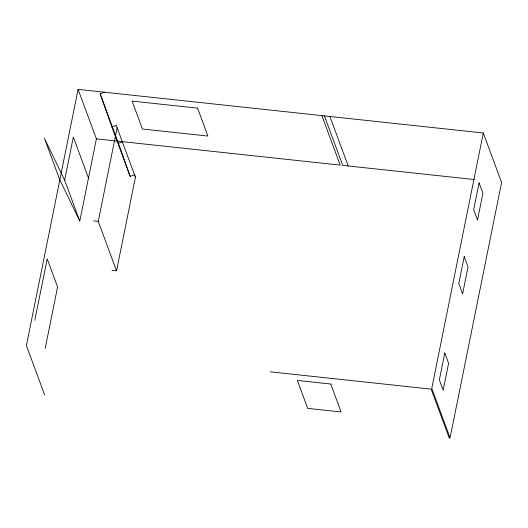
<?xml version="1.0" encoding="UTF-8"?>
<svg xmlns="http://www.w3.org/2000/svg" width="528" height="528" viewBox="0 0 528 528"><rect width="100%" height="100%" fill="white"/><g stroke="black" fill="none" stroke-linecap="round" stroke-linejoin="round"><path stroke-width="0.79" d="M483.292 132.997L431.779 388.331L450.08 437.818L501.6 182.483L483.292 132.997L78.091 89.377L26.4 345.569L44.708 395.056M34.808 320.212L47.197 258.826L57.592 286.935L45.21 348.322M78.091 89.377L96.393 138.864L79.794 221.133L64.634 180.14L73.319 137.089L88.48 178.081M111.969 270.336L116.549 270.824L98.248 221.338L117.13 127.743L116.272 125.314L111.83 126.898L100.155 93.812L104.59 92.228M116.549 270.824L135.432 177.223L134.581 174.801L130.139 176.385L111.83 126.898M100.155 93.812L118.457 143.299L122.899 141.715M96.393 138.864L340.204 165.106L321.902 115.619M474.533 179.566L342.725 165.376L324.416 115.896M93.667 220.849L98.248 221.338M270.211 371.811L431.145 389.136L449.453 438.623M64.634 180.14L44.378 138.204L59.545 179.197L79.794 221.133M329.914 116.483L348.216 165.97M117.13 127.743L135.432 177.223M118.457 143.299L130.139 176.385M444.767 352.968L439.355 379.823L443.177 390.172L448.595 363.317L444.767 352.968M464.211 256.634L458.792 283.49L462.614 293.832L468.032 266.977L464.211 256.634M479.087 182.886L473.669 209.741L477.497 220.09L482.915 193.235L479.087 182.886M197.578 108.141L132.099 101.099L142.428 129.01L207.9 136.059L197.578 108.141M330.792 384.047L297.363 380.45L307.692 408.368L341.114 411.965L330.792 384.047"/></g></svg>
